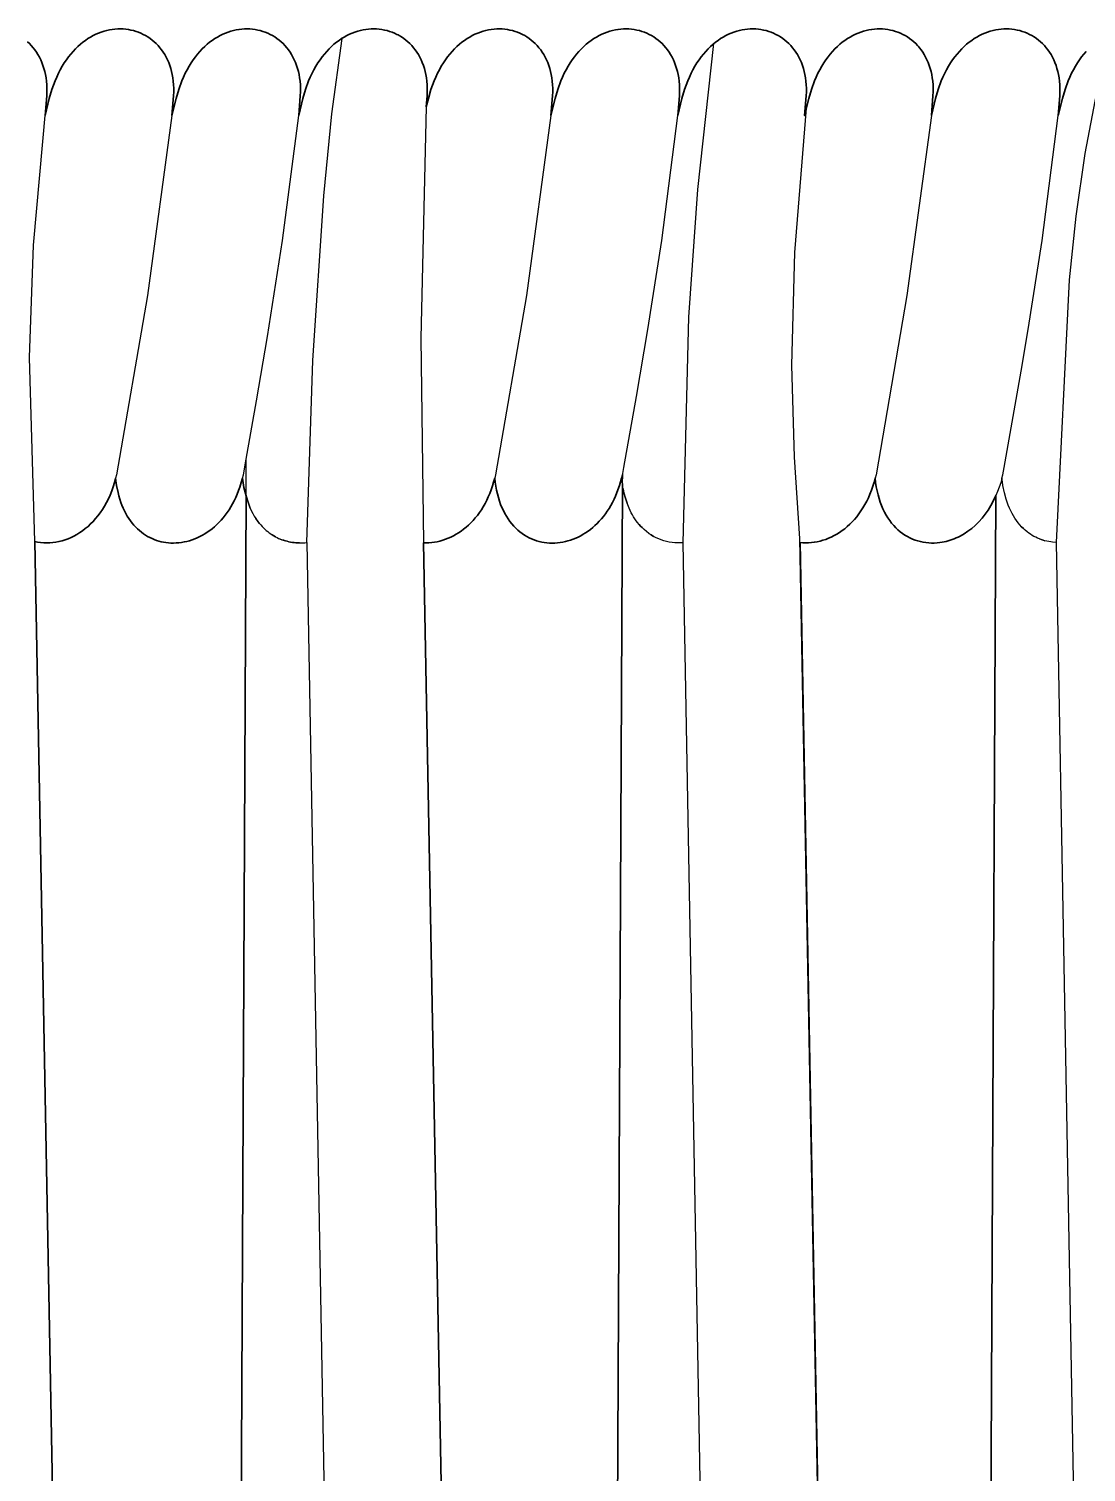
# Model space of a CAD drawing. Header units: millimetres. Extents: x 0 to 1881, y -1115 to 723.
# Drawn here: x 506.8 to 558.8, y 622.6 to 693.5 of the extents above; entities that cross this region are included whole.
import ezdxf

# ---------------------------------------------------------------- set-up
doc = ezdxf.new("R2010")
doc.units = ezdxf.units.MM
doc.layers.add('Blocks', color=7, linetype='Continuous')
doc.layers.add('Blocks$Inner', color=7, linetype='Continuous', lineweight=25, true_color=0x007f00)
doc.layers.add('Blocks$Outline', color=7, linetype='Continuous', lineweight=35, true_color=0xff3f3f)

# ---------------------------------------------------------------- blocks, each defined once
blk = doc.blocks.new('PK4 Lounge Chair Front')
at = {"layer": 'Blocks$Inner'}
blk.add_line((517.513, 670.583), (516.083, 378.005), dxfattribs=at)
for points in [[(513.865, 689.268), (513.944, 690.244), (513.952, 690.43), (513.952, 690.611), (513.946, 690.787), (513.931, 690.958), (513.91, 691.124), (513.882, 691.285), (513.848, 691.441), (513.807, 691.592), (513.76, 691.738), (513.707, 691.879), (513.648, 692.014), (513.584, 692.144), (513.514, 692.268), (513.44, 692.387), (513.361, 692.5), (513.276, 692.608), (513.188, 692.71), (513.095, 692.807), (512.998, 692.898), (512.897, 692.982), (512.793, 693.061), (512.685, 693.135), (512.574, 693.202), (512.46, 693.263), (512.343, 693.318), (512.223, 693.367), (512.102, 693.41), (511.977, 693.446), (511.852, 693.476), (511.724, 693.5), (511.595, 693.517), (511.464, 693.528), (511.332, 693.532), (511.2, 693.53), (511.066, 693.521), (510.933, 693.506), (510.799, 693.483), (510.664, 693.454), (510.531, 693.418), (510.397, 693.375), (510.264, 693.325), (510.132, 693.268), (510, 693.203), (509.87, 693.132), (509.741, 693.053), (509.614, 692.968), (509.489, 692.875), (509.365, 692.774), (509.244, 692.666), (509.126, 692.551), (509.01, 692.427), (508.897, 692.297), (508.787, 692.158), (508.68, 692.012), (508.577, 691.859), (508.477, 691.697), (508.382, 691.527), (508.29, 691.35), (508.203, 691.164), (508.12, 690.971), (507.969, 690.56), (507.839, 690.115), (507.633, 689.268), (507.712, 690.244), (507.72, 690.43), (507.72, 690.611), (507.713, 690.787), (507.699, 690.958), (507.678, 691.124), (507.65, 691.285), (507.616, 691.441), (507.575, 691.592), (507.528, 691.738), (507.475, 691.879), (507.416, 692.014), (507.352, 692.144), (507.283, 692.268), (507.208, 692.387), (507.128, 692.5), (507.044, 692.608), (506.956, 692.71), (506.863, 692.807), (506.766, 692.898)], [(526.366, 689.707), (526.408, 690.244), (526.416, 690.43), (526.416, 690.611), (526.409, 690.787), (526.395, 690.958), (526.374, 691.124), (526.346, 691.285), (526.312, 691.441), (526.271, 691.592), (526.224, 691.738), (526.171, 691.879), (526.112, 692.014), (526.048, 692.144), (525.978, 692.268), (525.904, 692.387), (525.825, 692.5), (525.74, 692.608), (525.652, 692.71), (525.559, 692.807), (525.462, 692.898), (525.361, 692.982), (525.256, 693.061), (525.149, 693.135), (525.037, 693.202), (524.981, 693.233), (524.923, 693.263), (524.807, 693.318), (524.687, 693.367), (524.565, 693.41), (524.441, 693.446), (524.315, 693.476), (524.188, 693.5), (524.059, 693.517), (523.928, 693.528), (523.796, 693.532), (523.664, 693.53), (523.53, 693.521), (523.397, 693.506), (523.263, 693.483), (523.129, 693.454), (522.995, 693.418), (522.861, 693.375), (522.728, 693.325), (522.596, 693.268), (522.464, 693.203), (522.334, 693.132), (522.205, 693.053), (522.078, 692.968), (521.953, 692.875), (521.83, 692.774), (521.708, 692.666), (521.59, 692.551), (521.474, 692.427), (521.361, 692.297), (521.251, 692.158), (521.144, 692.012), (521.041, 691.859), (520.941, 691.697), (520.846, 691.527), (520.754, 691.35), (520.667, 691.164), (520.584, 690.971), (520.433, 690.56), (520.303, 690.115), (520.097, 689.268)], [(520.313, 668.273), (520.402, 668.28), (520.491, 668.289), (520.797, 677.234), (521.324, 685.319), (521.724, 689.363), (522.23, 693.063)], [(551.189, 689.269), (551.269, 690.244), (551.276, 690.43), (551.277, 690.611), (551.27, 690.787), (551.256, 690.958), (551.235, 691.124), (551.207, 691.285), (551.172, 691.441), (551.131, 691.592), (551.084, 691.738), (551.031, 691.879), (550.973, 692.014), (550.909, 692.144), (550.839, 692.268), (550.764, 692.387), (550.685, 692.5), (550.601, 692.608), (550.557, 692.66), (550.512, 692.71), (550.419, 692.807), (550.322, 692.898), (550.222, 692.982), (550.117, 693.061), (550.009, 693.135), (549.898, 693.202), (549.784, 693.263), (549.667, 693.318), (549.548, 693.367), (549.426, 693.41), (549.302, 693.446), (549.176, 693.476), (549.048, 693.5), (548.919, 693.517), (548.789, 693.528), (548.657, 693.532), (548.524, 693.53), (548.391, 693.521), (548.257, 693.506), (548.123, 693.483), (547.989, 693.454), (547.855, 693.418), (547.721, 693.375), (547.588, 693.325), (547.456, 693.268), (547.325, 693.203), (547.195, 693.132), (547.066, 693.053), (546.939, 692.968), (546.813, 692.875), (546.69, 692.774), (546.569, 692.666), (546.45, 692.551), (546.334, 692.427), (546.221, 692.297), (546.111, 692.158), (546.005, 692.012), (545.901, 691.859), (545.802, 691.697), (545.706, 691.527), (545.615, 691.35), (545.527, 691.164), (545.445, 690.971), (545.294, 690.56), (545.164, 690.115), (544.957, 689.269), (545.037, 690.244), (545.045, 690.43), (545.045, 690.611), (545.038, 690.787), (545.024, 690.958), (545.003, 691.124), (544.975, 691.285), (544.94, 691.441), (544.899, 691.592), (544.852, 691.738), (544.799, 691.879), (544.741, 692.014), (544.677, 692.144), (544.607, 692.268), (544.533, 692.387), (544.453, 692.5), (544.369, 692.608), (544.28, 692.71), (544.187, 692.807), (544.091, 692.898), (543.99, 692.982), (543.885, 693.061), (543.777, 693.135), (543.666, 693.202), (543.552, 693.263), (543.435, 693.318), (543.316, 693.367), (543.194, 693.41), (543.07, 693.446), (542.944, 693.476), (542.816, 693.5), (542.687, 693.517), (542.557, 693.528), (542.425, 693.532), (542.292, 693.53), (542.159, 693.521), (542.025, 693.506), (541.891, 693.483), (541.757, 693.454), (541.623, 693.418), (541.489, 693.375), (541.356, 693.325), (541.224, 693.268), (541.093, 693.203), (540.963, 693.132), (540.834, 693.053), (540.707, 692.968), (540.581, 692.875), (540.458, 692.774), (540.337, 692.666), (540.218, 692.551), (540.102, 692.427), (539.989, 692.297), (539.879, 692.158), (539.773, 692.012), (539.669, 691.859), (539.57, 691.697), (539.474, 691.527), (539.383, 691.35), (539.295, 691.164), (539.213, 690.971), (539.062, 690.56), (538.932, 690.115), (538.725, 689.269), (538.805, 690.244), (538.813, 690.43), (538.813, 690.611), (538.806, 690.787), (538.792, 690.958), (538.771, 691.124), (538.743, 691.285), (538.709, 691.441), (538.668, 691.592), (538.621, 691.738), (538.568, 691.879), (538.509, 692.014), (538.445, 692.144), (538.375, 692.268), (538.301, 692.387), (538.221, 692.5), (538.137, 692.608), (538.048, 692.71), (537.955, 692.807), (537.859, 692.898), (537.758, 692.982), (537.653, 693.061), (537.545, 693.135), (537.434, 693.202), (537.32, 693.263), (537.203, 693.318), (537.084, 693.367), (536.962, 693.41), (536.838, 693.446), (536.712, 693.476), (536.584, 693.5), (536.455, 693.517), (536.325, 693.528), (536.193, 693.532), (536.06, 693.53), (535.927, 693.521), (535.793, 693.506), (535.659, 693.483), (535.525, 693.454), (535.391, 693.418), (535.258, 693.375), (535.124, 693.325), (534.992, 693.268), (534.861, 693.203), (534.731, 693.132), (534.602, 693.053), (534.475, 692.968), (534.349, 692.875), (534.226, 692.774), (534.105, 692.666), (533.987, 692.551), (533.87, 692.427), (533.757, 692.297), (533.647, 692.158), (533.541, 692.012), (533.437, 691.859), (533.338, 691.697), (533.242, 691.527), (533.151, 691.35), (533.063, 691.164), (532.981, 690.971), (532.83, 690.56), (532.7, 690.115), (532.494, 689.269), (532.573, 690.244), (532.581, 690.43), (532.581, 690.611), (532.574, 690.787), (532.56, 690.958), (532.539, 691.124), (532.511, 691.285), (532.477, 691.441), (532.436, 691.592), (532.389, 691.738), (532.336, 691.878), (532.277, 692.014), (532.213, 692.144), (532.143, 692.268), (532.069, 692.387), (531.989, 692.5), (531.905, 692.608), (531.816, 692.71), (531.723, 692.807), (531.627, 692.898), (531.526, 692.983), (531.421, 693.062), (531.314, 693.135), (531.202, 693.202), (531.088, 693.263), (530.971, 693.318), (530.852, 693.367), (530.73, 693.41), (530.606, 693.446), (530.48, 693.476), (530.353, 693.5), (530.223, 693.517), (530.093, 693.528), (529.961, 693.532), (529.828, 693.53), (529.695, 693.521), (529.561, 693.505), (529.427, 693.483), (529.293, 693.454), (529.159, 693.418), (529.025, 693.375), (528.893, 693.325), (528.76, 693.267), (528.629, 693.203), (528.499, 693.132), (528.37, 693.053), (528.243, 692.968), (528.118, 692.875), (527.994, 692.774), (527.873, 692.666), (527.755, 692.551), (527.638, 692.427), (527.526, 692.297), (527.415, 692.159), (527.309, 692.012), (527.206, 691.859), (527.106, 691.697), (527.01, 691.527), (526.919, 691.35), (526.832, 691.165), (526.749, 690.971), (526.598, 690.56), (526.468, 690.115), (526.366, 689.707), (526.105, 678.334), (526.229, 668.27), (531.689, 377.834)], [(554.657, 671.458), (554.702, 671.61), (554.769, 671.971), (555.604, 676.711), (555.946, 678.763), (556.632, 683.133), (557.421, 689.269), (557.501, 690.244), (557.509, 690.43), (557.509, 690.611), (557.502, 690.787), (557.488, 690.958), (557.467, 691.124), (557.439, 691.285), (557.404, 691.441), (557.363, 691.592), (557.316, 691.738), (557.263, 691.879), (557.205, 692.014), (557.141, 692.144), (557.071, 692.268), (556.996, 692.387), (556.917, 692.5), (556.833, 692.608), (556.789, 692.66), (556.744, 692.71), (556.651, 692.807), (556.554, 692.898), (556.454, 692.982), (556.349, 693.061), (556.241, 693.135), (556.13, 693.202), (556.016, 693.263), (555.899, 693.318), (555.78, 693.367), (555.658, 693.41), (555.534, 693.446), (555.408, 693.476), (555.28, 693.5), (555.151, 693.517), (555.02, 693.528), (554.889, 693.532), (554.756, 693.53), (554.623, 693.521), (554.489, 693.506), (554.355, 693.483), (554.221, 693.454), (554.087, 693.418), (553.953, 693.375), (553.82, 693.325), (553.688, 693.268), (553.557, 693.203), (553.426, 693.132), (553.298, 693.053), (553.17, 692.968), (553.045, 692.875), (552.922, 692.774), (552.801, 692.666), (552.682, 692.551), (552.566, 692.427), (552.453, 692.297), (552.343, 692.158), (552.236, 692.012), (552.133, 691.859), (552.034, 691.697), (551.938, 691.527), (551.847, 691.35), (551.759, 691.164), (551.677, 690.971), (551.526, 690.56), (551.396, 690.115), (551.189, 689.269), (549.984, 680.434), (548.471, 671.61), (548.426, 671.458), (548.372, 671.251), (548.311, 671.051), (548.244, 670.858), (548.172, 670.671), (548.094, 670.491), (548.01, 670.319), (547.922, 670.153), (547.828, 669.993), (547.73, 669.841), (547.627, 669.696), (547.52, 669.557), (547.409, 669.426), (547.294, 669.301), (547.176, 669.184), (547.055, 669.073), (546.93, 668.969), (546.803, 668.873), (546.674, 668.784), (546.542, 668.701), (546.408, 668.626), (546.272, 668.558), (546.135, 668.497), (545.997, 668.444), (545.857, 668.397), (545.717, 668.358), (545.576, 668.326), (545.434, 668.302), (545.293, 668.284), (545.152, 668.274), (545.011, 668.272), (544.871, 668.276), (544.732, 668.288)], [(562.762, 377.848), (559.518, 548.194), (557.341, 668.284), (557.983, 681.192), (558.311, 684.328), (558.751, 687.401), (559.325, 690.401), (560.055, 693.315)], [(557.421, 689.269), (557.628, 690.115), (557.758, 690.56), (557.909, 690.971), (557.991, 691.164), (558.078, 691.35), (558.17, 691.527), (558.266, 691.697), (558.365, 691.859), (558.468, 692.012), (558.575, 692.158), (558.685, 692.297), (558.798, 692.427)], [(544.421, 377.495), (541.17, 548.194), (538.994, 668.277), (539.273, 679.367), (539.709, 685.646), (540.502, 692.807)], [(512.534, 378.108), (507.122, 668.338), (506.864, 677.377), (507.066, 682.903), (507.665, 689.637)], [(550.147, 377.949), (544.733, 668.489), (544.458, 672.486), (544.325, 676.999), (544.474, 682.544), (545.046, 689.637)], [(532.494, 689.269), (531.288, 680.434), (529.775, 671.61), (529.73, 671.458), (529.678, 671.26), (529.621, 671.068), (529.558, 670.883), (529.489, 670.704), (529.416, 670.531), (529.337, 670.364), (529.253, 670.204), (529.165, 670.049), (529.073, 669.901), (528.977, 669.759), (528.876, 669.624), (528.772, 669.495), (528.664, 669.372), (528.553, 669.256), (528.439, 669.146), (528.322, 669.042), (528.202, 668.945), (528.08, 668.854), (527.956, 668.77), (527.829, 668.692), (527.701, 668.621), (527.571, 668.556), (527.44, 668.498), (527.307, 668.446), (527.174, 668.401), (527.039, 668.362), (526.904, 668.33), (526.769, 668.305), (526.634, 668.286), (526.499, 668.274), (526.364, 668.269), (526.229, 668.27)], [(529.73, 671.458), (529.753, 671.252), (529.784, 671.053), (529.82, 670.861), (529.862, 670.676), (529.91, 670.498), (529.963, 670.327), (530.022, 670.163), (530.086, 670.006), (530.155, 669.856), (530.229, 669.712), (530.308, 669.576), (530.391, 669.446), (530.478, 669.323), (530.57, 669.207), (530.665, 669.098), (530.764, 668.996), (530.866, 668.9), (530.972, 668.811), (531.081, 668.728), (531.193, 668.653), (531.307, 668.584), (531.424, 668.521), (531.543, 668.466), (531.665, 668.417), (531.788, 668.374), (531.913, 668.338), (532.04, 668.309), (532.168, 668.286), (532.297, 668.27), (532.427, 668.26), (532.559, 668.257), (532.69, 668.26), (532.818, 668.269), (532.947, 668.285), (533.075, 668.306), (533.203, 668.334), (533.331, 668.367), (533.458, 668.406), (533.584, 668.451), (533.709, 668.503), (533.833, 668.56), (533.956, 668.623), (534.077, 668.692), (534.197, 668.766), (534.315, 668.847), (534.43, 668.933), (534.544, 669.025), (534.655, 669.123), (534.763, 669.227), (534.869, 669.336), (534.972, 669.451), (535.072, 669.572), (535.168, 669.698), (535.261, 669.831), (535.35, 669.968), (535.436, 670.112), (535.518, 670.261), (535.595, 670.415), (535.668, 670.575), (535.736, 670.741), (535.859, 671.088), (535.962, 671.458), (536.007, 671.61), (536.02, 671.682), (536.073, 671.971), (536.696, 675.471), (537.25, 678.763), (537.936, 683.134), (538.725, 689.269)], [(517.333, 671.458), (517.364, 671.223), (517.406, 671.001), (517.513, 670.583), (517.521, 672.388)], [(507.122, 668.338), (507.268, 668.308), (507.415, 668.287), (507.563, 668.275), (507.713, 668.271), (507.863, 668.276), (508.013, 668.288), (508.164, 668.31), (508.314, 668.339), (508.464, 668.376), (508.613, 668.422), (508.761, 668.476), (508.907, 668.539), (509.052, 668.609), (509.195, 668.688), (509.336, 668.774), (509.474, 668.869), (509.609, 668.971), (509.742, 669.082), (509.871, 669.201), (509.995, 669.327), (510.117, 669.462), (510.233, 669.604), (510.346, 669.755), (510.453, 669.913), (510.555, 670.079), (510.652, 670.253), (510.743, 670.434), (510.828, 670.624), (510.906, 670.821), (510.978, 671.026), (511.043, 671.238), (511.101, 671.458)], [(536.047, 670.928), (536.063, 670.831), (536.082, 670.738), (536.154, 670.469), (536.238, 670.215), (536.154, 670.469), (536.082, 670.738), (536.063, 670.831), (536.047, 670.928), (536.017, 671.124), (534.584, 377.867)], [(535.962, 671.458), (535.973, 671.371), (535.987, 671.288), (536.017, 671.124), (536.02, 671.682)], [(548.426, 671.458), (548.451, 671.241), (548.483, 671.032), (548.522, 670.831), (548.567, 670.638), (548.619, 670.452), (548.677, 670.274), (548.741, 670.104), (548.811, 669.942), (548.886, 669.787), (548.967, 669.64), (549.052, 669.5), (549.143, 669.368), (549.237, 669.244), (549.337, 669.127), (549.44, 669.018), (549.547, 668.916), (549.658, 668.822), (549.773, 668.735), (549.89, 668.655), (550.011, 668.583), (550.135, 668.518), (550.261, 668.461), (550.389, 668.411), (550.519, 668.368), (550.652, 668.333), (550.786, 668.305), (550.921, 668.284), (551.058, 668.27), (551.195, 668.263), (551.334, 668.264), (551.473, 668.271), (551.612, 668.286), (551.713, 668.301), (551.815, 668.32), (551.916, 668.343), (552.017, 668.37), (552.117, 668.4), (552.217, 668.434), (552.317, 668.472), (552.415, 668.514), (552.513, 668.559), (552.61, 668.608), (552.802, 668.717), (552.989, 668.841), (553.171, 668.979), (553.347, 669.132), (553.517, 669.299), (553.68, 669.48), (553.835, 669.675), (553.981, 669.885), (554.118, 670.108), (554.246, 670.346), (554.363, 670.597)], [(555.623, 669.067), (555.537, 669.163), (555.454, 669.264), (555.373, 669.37), (555.297, 669.482), (555.224, 669.6), (555.154, 669.723), (555.088, 669.851), (555.026, 669.985), (554.968, 670.125), (554.914, 670.27), (554.864, 670.42), (554.778, 670.738), (554.707, 671.086), (554.679, 671.268), (554.657, 671.458), (554.596, 671.229), (554.525, 671.011), (554.447, 670.8), (554.363, 670.597), (552.932, 377.535)], [(517.839, 669.712), (517.775, 669.844), (517.715, 669.981), (517.607, 670.273), (517.513, 670.583), (517.607, 670.273), (517.659, 670.125), (517.715, 669.981), (517.775, 669.844), (517.84, 669.712), (517.909, 669.587), (517.983, 669.469)], [(538.994, 668.277), (538.856, 668.27), (538.719, 668.27), (538.582, 668.278), (538.446, 668.292), (538.311, 668.313), (538.178, 668.341), (538.046, 668.376), (537.917, 668.419), (537.789, 668.469), (537.663, 668.525), (537.54, 668.59), (537.42, 668.661), (537.303, 668.74), (537.189, 668.827), (537.078, 668.921), (536.971, 669.022), (536.896, 669.1), (536.824, 669.182), (536.753, 669.268), (536.686, 669.357), (536.621, 669.451), (536.558, 669.548), (536.498, 669.65), (536.44, 669.755), (536.333, 669.977), (536.237, 670.215)], [(518.228, 669.151), (518.164, 669.226), (518.102, 669.304), (517.983, 669.469), (518.041, 669.385), (518.102, 669.304), (518.228, 669.151), (518.294, 669.079), (518.361, 669.011), (518.43, 668.945), (518.5, 668.883), (518.572, 668.823), (518.645, 668.767), (518.72, 668.714), (518.796, 668.663)], [(536.824, 669.182), (536.896, 669.1), (536.971, 669.022)], [(556.497, 668.467), (556.408, 668.505), (556.319, 668.547), (556.233, 668.593), (556.147, 668.642), (556.063, 668.695), (555.981, 668.752), (555.9, 668.813), (555.805, 668.893), (555.713, 668.977), (555.623, 669.067), (555.713, 668.977), (555.805, 668.893)], [(518.952, 668.572), (518.873, 668.616), (518.796, 668.663), (518.873, 668.616), (518.952, 668.572), (519.031, 668.531), (519.111, 668.493)], [(520.136, 668.269), (520.048, 668.272), (519.96, 668.277), (519.872, 668.286), (519.785, 668.297), (519.699, 668.311), (519.613, 668.328), (519.527, 668.348), (519.442, 668.371), (519.358, 668.397), (519.275, 668.426), (519.193, 668.458), (519.111, 668.493), (519.193, 668.458), (519.275, 668.426), (519.442, 668.371), (519.527, 668.348), (519.612, 668.328), (519.699, 668.311), (519.785, 668.297), (519.873, 668.285), (519.96, 668.277), (520.136, 668.269), (520.313, 668.273), (520.491, 668.289), (522.668, 548.194)], [(537.303, 668.74), (537.42, 668.661), (537.54, 668.59)], [(557.341, 668.284), (557.149, 668.301), (557.054, 668.315), (556.959, 668.332), (556.865, 668.352), (556.771, 668.375), (556.679, 668.402), (556.587, 668.433), (556.497, 668.467), (556.587, 668.433), (556.679, 668.403), (556.771, 668.375)]]:
    blk.add_lwpolyline(points, dxfattribs=at)
blk.add_lwpolyline([(512.659, 680.433), (511.146, 671.61), (511.101, 671.458), (511.149, 671.088), (511.217, 670.741), (511.259, 670.576), (511.305, 670.417), (511.356, 670.264), (511.412, 670.117), (511.471, 669.975), (511.535, 669.84), (511.603, 669.71), (511.674, 669.585), (511.749, 669.467), (511.828, 669.354), (511.91, 669.246), (511.996, 669.145), (512.085, 669.048), (512.176, 668.958), (512.271, 668.873), (512.368, 668.794), (512.468, 668.72), (512.57, 668.652), (512.674, 668.589), (512.781, 668.532), (512.889, 668.481), (512.999, 668.435), (513.112, 668.394), (513.225, 668.359), (513.34, 668.329), (513.456, 668.305), (513.573, 668.286), (513.692, 668.273), (513.82, 668.264), (513.95, 668.262), (514.08, 668.266), (514.21, 668.277), (514.34, 668.293), (514.47, 668.316), (514.6, 668.345), (514.729, 668.38), (514.857, 668.421), (514.985, 668.468), (515.112, 668.522), (515.237, 668.581), (515.361, 668.647), (515.484, 668.719), (515.604, 668.796), (515.723, 668.88), (515.84, 668.969), (515.954, 669.065), (516.065, 669.166), (516.174, 669.274), (516.28, 669.387), (516.383, 669.507), (516.483, 669.631), (516.579, 669.762), (516.672, 669.899), (516.761, 670.042), (516.845, 670.19), (516.926, 670.344), (517.003, 670.504), (517.074, 670.669), (517.141, 670.84), (517.203, 671.017), (517.272, 671.234), (517.333, 671.458), (517.378, 671.61), (517.521, 672.388), (518.03, 675.257), (518.565, 678.418), (519.307, 683.135), (520.097, 689.268), (520.176, 690.244), (520.184, 690.43), (520.184, 690.611), (520.177, 690.787), (520.163, 690.958), (520.142, 691.124), (520.114, 691.285), (520.08, 691.441), (520.039, 691.592), (519.992, 691.738), (519.939, 691.879), (519.88, 692.014), (519.816, 692.144), (519.747, 692.268), (519.672, 692.387), (519.592, 692.5), (519.508, 692.608), (519.42, 692.71), (519.327, 692.807), (519.23, 692.898), (519.129, 692.982), (519.024, 693.061), (518.917, 693.135), (518.806, 693.202), (518.691, 693.263), (518.575, 693.318), (518.455, 693.367), (518.333, 693.41), (518.209, 693.446), (518.083, 693.476), (517.956, 693.5), (517.826, 693.517), (517.696, 693.528), (517.564, 693.532), (517.432, 693.53), (517.298, 693.521), (517.164, 693.506), (517.03, 693.483), (516.896, 693.454), (516.762, 693.418), (516.629, 693.375), (516.496, 693.325), (516.363, 693.268), (516.232, 693.203), (516.102, 693.132), (515.973, 693.053), (515.846, 692.968), (515.721, 692.875), (515.597, 692.774), (515.476, 692.666), (515.358, 692.551), (515.242, 692.427), (515.129, 692.297), (515.019, 692.158), (514.912, 692.012), (514.809, 691.859), (514.709, 691.697), (514.613, 691.527), (514.522, 691.35), (514.435, 691.164), (514.352, 690.971), (514.201, 690.56), (514.071, 690.115), (513.865, 689.268)], close=True, dxfattribs=at)
at = {"layer": 'Blocks$Outline'}
for points in [[(513.865, 689.268), (513.944, 690.244), (513.952, 690.43), (513.952, 690.611), (513.946, 690.787), (513.931, 690.958), (513.91, 691.124), (513.882, 691.285), (513.848, 691.441), (513.807, 691.592), (513.76, 691.738), (513.707, 691.879), (513.648, 692.014), (513.584, 692.144), (513.514, 692.268), (513.44, 692.387), (513.361, 692.5), (513.276, 692.608), (513.188, 692.71), (513.095, 692.807), (512.998, 692.898), (512.897, 692.982), (512.793, 693.061), (512.685, 693.135), (512.574, 693.202), (512.46, 693.263), (512.343, 693.318), (512.223, 693.367), (512.102, 693.41), (511.977, 693.446), (511.852, 693.476), (511.724, 693.5), (511.595, 693.517), (511.464, 693.528), (511.332, 693.532), (511.2, 693.53), (511.066, 693.521), (510.933, 693.506), (510.799, 693.483), (510.664, 693.454), (510.531, 693.418), (510.397, 693.375), (510.264, 693.325), (510.132, 693.268), (510, 693.203), (509.87, 693.132), (509.741, 693.053), (509.614, 692.968), (509.489, 692.875), (509.365, 692.774), (509.244, 692.666), (509.126, 692.551), (509.01, 692.427), (508.897, 692.297), (508.787, 692.158), (508.68, 692.012), (508.577, 691.859), (508.477, 691.697), (508.382, 691.527), (508.29, 691.35), (508.203, 691.164), (508.12, 690.971), (507.969, 690.56), (507.839, 690.115), (507.633, 689.268), (507.712, 690.244), (507.72, 690.43), (507.72, 690.611), (507.713, 690.787), (507.699, 690.958), (507.678, 691.124), (507.65, 691.285), (507.616, 691.441), (507.575, 691.592), (507.528, 691.738), (507.475, 691.879), (507.416, 692.014), (507.352, 692.144), (507.283, 692.268), (507.208, 692.387), (507.128, 692.5), (507.044, 692.608), (506.956, 692.71), (506.863, 692.807), (506.766, 692.898)], [(520.097, 689.268), (520.176, 690.244), (520.184, 690.43), (520.184, 690.611), (520.177, 690.787), (520.163, 690.958), (520.142, 691.124), (520.114, 691.285), (520.08, 691.441), (520.039, 691.592), (519.992, 691.738), (519.939, 691.879), (519.88, 692.014), (519.816, 692.144), (519.747, 692.268), (519.672, 692.387), (519.592, 692.5), (519.508, 692.608), (519.42, 692.71), (519.327, 692.807), (519.23, 692.898), (519.129, 692.982), (519.024, 693.061), (518.917, 693.135), (518.806, 693.202), (518.691, 693.263), (518.575, 693.318), (518.455, 693.367), (518.333, 693.41), (518.209, 693.446), (518.083, 693.476), (517.956, 693.5), (517.826, 693.517), (517.696, 693.528), (517.564, 693.532), (517.432, 693.53), (517.298, 693.521), (517.164, 693.506), (517.03, 693.483), (516.896, 693.454), (516.762, 693.418), (516.629, 693.375), (516.496, 693.325), (516.363, 693.268), (516.232, 693.203), (516.102, 693.132), (515.973, 693.053), (515.846, 692.968), (515.721, 692.875), (515.597, 692.774), (515.476, 692.666), (515.358, 692.551), (515.242, 692.427), (515.129, 692.297), (515.019, 692.158), (514.912, 692.012), (514.809, 691.859), (514.709, 691.697), (514.613, 691.527), (514.522, 691.35), (514.435, 691.164), (514.352, 690.971), (514.201, 690.56), (514.071, 690.115), (513.865, 689.268)], [(526.366, 689.707), (526.408, 690.244), (526.416, 690.43), (526.416, 690.611), (526.409, 690.787), (526.395, 690.958), (526.374, 691.124), (526.346, 691.285), (526.312, 691.441), (526.271, 691.592), (526.224, 691.738), (526.171, 691.879), (526.112, 692.014), (526.048, 692.144), (525.978, 692.268), (525.904, 692.387), (525.825, 692.5), (525.74, 692.608), (525.652, 692.71), (525.559, 692.807), (525.462, 692.898), (525.361, 692.982), (525.256, 693.061), (525.149, 693.135), (525.037, 693.202), (524.981, 693.233), (524.923, 693.263), (524.807, 693.318), (524.687, 693.367), (524.565, 693.41), (524.441, 693.446), (524.315, 693.476), (524.188, 693.5), (524.059, 693.517), (523.928, 693.528), (523.796, 693.532), (523.664, 693.53), (523.53, 693.521), (523.397, 693.506), (523.263, 693.483), (523.129, 693.454), (522.995, 693.418), (522.861, 693.375), (522.728, 693.325), (522.596, 693.268), (522.464, 693.203), (522.334, 693.132), (522.205, 693.053), (522.078, 692.968), (521.953, 692.875), (521.83, 692.774), (521.708, 692.666), (521.59, 692.551), (521.474, 692.427), (521.361, 692.297), (521.251, 692.158), (521.144, 692.012), (521.041, 691.859), (520.941, 691.697), (520.846, 691.527), (520.754, 691.35), (520.667, 691.164), (520.584, 690.971), (520.433, 690.56), (520.303, 690.115), (520.097, 689.268)], [(551.189, 689.269), (551.269, 690.244), (551.276, 690.43), (551.277, 690.611), (551.27, 690.787), (551.256, 690.958), (551.235, 691.124), (551.207, 691.285), (551.172, 691.441), (551.131, 691.592), (551.084, 691.738), (551.031, 691.879), (550.973, 692.014), (550.909, 692.144), (550.839, 692.268), (550.764, 692.387), (550.685, 692.5), (550.601, 692.608), (550.557, 692.66), (550.512, 692.71), (550.419, 692.807), (550.322, 692.898), (550.222, 692.982), (550.117, 693.061), (550.009, 693.135), (549.898, 693.202), (549.784, 693.263), (549.667, 693.318), (549.548, 693.367), (549.426, 693.41), (549.302, 693.446), (549.176, 693.476), (549.048, 693.5), (548.919, 693.517), (548.789, 693.528), (548.657, 693.532), (548.524, 693.53), (548.391, 693.521), (548.257, 693.506), (548.123, 693.483), (547.989, 693.454), (547.855, 693.418), (547.721, 693.375), (547.588, 693.325), (547.456, 693.268), (547.325, 693.203), (547.195, 693.132), (547.066, 693.053), (546.939, 692.968), (546.813, 692.875), (546.69, 692.774), (546.569, 692.666), (546.45, 692.551), (546.334, 692.427), (546.221, 692.297), (546.111, 692.158), (546.005, 692.012), (545.901, 691.859), (545.802, 691.697), (545.706, 691.527), (545.615, 691.35), (545.527, 691.164), (545.445, 690.971), (545.294, 690.56), (545.164, 690.115), (544.957, 689.269), (545.037, 690.244), (545.045, 690.43), (545.045, 690.611), (545.038, 690.787), (545.024, 690.958), (545.003, 691.124), (544.975, 691.285), (544.94, 691.441), (544.899, 691.592), (544.852, 691.738), (544.799, 691.879), (544.741, 692.014), (544.677, 692.144), (544.607, 692.268), (544.533, 692.387), (544.453, 692.5), (544.369, 692.608), (544.28, 692.71), (544.187, 692.807), (544.091, 692.898), (543.99, 692.982), (543.885, 693.061), (543.777, 693.135), (543.666, 693.202), (543.552, 693.263), (543.435, 693.318), (543.316, 693.367), (543.194, 693.41), (543.07, 693.446), (542.944, 693.476), (542.816, 693.5), (542.687, 693.517), (542.557, 693.528), (542.425, 693.532), (542.292, 693.53), (542.159, 693.521), (542.025, 693.506), (541.891, 693.483), (541.757, 693.454), (541.623, 693.418), (541.489, 693.375), (541.356, 693.325), (541.224, 693.268), (541.093, 693.203), (540.963, 693.132), (540.834, 693.053), (540.707, 692.968), (540.581, 692.875), (540.458, 692.774), (540.337, 692.666), (540.218, 692.551), (540.102, 692.427), (539.989, 692.297), (539.879, 692.158), (539.773, 692.012), (539.669, 691.859), (539.57, 691.697), (539.474, 691.527), (539.383, 691.35), (539.295, 691.164), (539.213, 690.971), (539.062, 690.56), (538.932, 690.115), (538.725, 689.269), (538.805, 690.244), (538.813, 690.43), (538.813, 690.611), (538.806, 690.787), (538.792, 690.958), (538.771, 691.124), (538.743, 691.285), (538.709, 691.441), (538.668, 691.592), (538.621, 691.738), (538.568, 691.879), (538.509, 692.014), (538.445, 692.144), (538.375, 692.268), (538.301, 692.387), (538.221, 692.5), (538.137, 692.608), (538.048, 692.71), (537.955, 692.807), (537.859, 692.898), (537.758, 692.982), (537.653, 693.061), (537.545, 693.135), (537.434, 693.202), (537.32, 693.263), (537.203, 693.318), (537.084, 693.367), (536.962, 693.41), (536.838, 693.446), (536.712, 693.476), (536.584, 693.5), (536.455, 693.517), (536.325, 693.528), (536.193, 693.532), (536.06, 693.53), (535.927, 693.521), (535.793, 693.506), (535.659, 693.483), (535.525, 693.454), (535.391, 693.418), (535.258, 693.375), (535.124, 693.325), (534.992, 693.268), (534.861, 693.203), (534.731, 693.132), (534.602, 693.053), (534.475, 692.968), (534.349, 692.875), (534.226, 692.774), (534.105, 692.666), (533.987, 692.551), (533.87, 692.427), (533.757, 692.297), (533.647, 692.158), (533.541, 692.012), (533.437, 691.859), (533.338, 691.697), (533.242, 691.527), (533.151, 691.35), (533.063, 691.164), (532.981, 690.971), (532.83, 690.56), (532.7, 690.115), (532.494, 689.269), (532.573, 690.244), (532.581, 690.43), (532.581, 690.611), (532.574, 690.787), (532.56, 690.958), (532.539, 691.124), (532.511, 691.285), (532.477, 691.441), (532.436, 691.592), (532.389, 691.738), (532.336, 691.878), (532.277, 692.014), (532.213, 692.144), (532.143, 692.268), (532.069, 692.387), (531.989, 692.5), (531.905, 692.608), (531.816, 692.71), (531.723, 692.807), (531.627, 692.898), (531.526, 692.983), (531.421, 693.062), (531.314, 693.135), (531.202, 693.202), (531.088, 693.263), (530.971, 693.318), (530.852, 693.367), (530.73, 693.41), (530.606, 693.446), (530.48, 693.476), (530.353, 693.5), (530.223, 693.517), (530.093, 693.528), (529.961, 693.532), (529.828, 693.53), (529.695, 693.521), (529.561, 693.505), (529.427, 693.483), (529.293, 693.454), (529.159, 693.418), (529.025, 693.375), (528.893, 693.325), (528.76, 693.267), (528.629, 693.203), (528.499, 693.132), (528.37, 693.053), (528.243, 692.968), (528.118, 692.875), (527.994, 692.774), (527.873, 692.666), (527.755, 692.551), (527.638, 692.427), (527.526, 692.297), (527.415, 692.159), (527.309, 692.012), (527.206, 691.859), (527.106, 691.697), (527.01, 691.527), (526.919, 691.35), (526.832, 691.165), (526.749, 690.971), (526.598, 690.56), (526.468, 690.115), (526.366, 689.707)], [(557.421, 689.269), (557.501, 690.244), (557.509, 690.43), (557.509, 690.611), (557.502, 690.787), (557.488, 690.958), (557.467, 691.124), (557.439, 691.285), (557.404, 691.441), (557.363, 691.592), (557.316, 691.738), (557.263, 691.879), (557.205, 692.014), (557.141, 692.144), (557.071, 692.268), (556.996, 692.387), (556.917, 692.5), (556.833, 692.608), (556.789, 692.66), (556.744, 692.71), (556.651, 692.807), (556.554, 692.898), (556.454, 692.982), (556.349, 693.061), (556.241, 693.135), (556.13, 693.202), (556.016, 693.263), (555.899, 693.318), (555.78, 693.367), (555.658, 693.41), (555.534, 693.446), (555.408, 693.476), (555.28, 693.5), (555.151, 693.517), (555.02, 693.528), (554.889, 693.532), (554.756, 693.53), (554.623, 693.521), (554.489, 693.506), (554.355, 693.483), (554.221, 693.454), (554.087, 693.418), (553.953, 693.375), (553.82, 693.325), (553.688, 693.268), (553.557, 693.203), (553.426, 693.132), (553.298, 693.053), (553.17, 692.968), (553.045, 692.875), (552.922, 692.774), (552.801, 692.666), (552.682, 692.551), (552.566, 692.427), (552.453, 692.297), (552.343, 692.158), (552.236, 692.012), (552.133, 691.859), (552.034, 691.697), (551.938, 691.527), (551.847, 691.35), (551.759, 691.164), (551.677, 690.971), (551.526, 690.56), (551.396, 690.115), (551.189, 689.269)], [(558.798, 692.427), (558.685, 692.297), (558.575, 692.158), (558.468, 692.012), (558.365, 691.859), (558.266, 691.697), (558.17, 691.527), (558.078, 691.35), (557.991, 691.164), (557.909, 690.971), (557.758, 690.56), (557.628, 690.115), (557.421, 689.269)], [(511.101, 671.458), (511.043, 671.238), (510.978, 671.026), (510.906, 670.821), (510.828, 670.624), (510.743, 670.434), (510.652, 670.253), (510.555, 670.079), (510.453, 669.913), (510.346, 669.755), (510.233, 669.604), (510.117, 669.462), (509.995, 669.327), (509.871, 669.201), (509.742, 669.082), (509.609, 668.971), (509.474, 668.869), (509.336, 668.774), (509.195, 668.688), (509.052, 668.609), (508.907, 668.539), (508.761, 668.476), (508.613, 668.422), (508.464, 668.376), (508.314, 668.339), (508.164, 668.31), (508.013, 668.288), (507.863, 668.276), (507.713, 668.271), (507.563, 668.275), (507.415, 668.287), (507.268, 668.308), (507.122, 668.338)], [(517.333, 671.458), (517.272, 671.234), (517.203, 671.017), (517.141, 670.84), (517.074, 670.669), (517.003, 670.504), (516.926, 670.344), (516.845, 670.19), (516.761, 670.042), (516.672, 669.899), (516.579, 669.762), (516.483, 669.631), (516.383, 669.507), (516.28, 669.387), (516.174, 669.274), (516.065, 669.166), (515.954, 669.065), (515.84, 668.969), (515.723, 668.88), (515.604, 668.796), (515.484, 668.719), (515.361, 668.647), (515.237, 668.581), (515.112, 668.522), (514.985, 668.468), (514.857, 668.421), (514.729, 668.38), (514.6, 668.345), (514.47, 668.316), (514.34, 668.293), (514.21, 668.277), (514.08, 668.266), (513.95, 668.262), (513.82, 668.264), (513.692, 668.273), (513.573, 668.286), (513.456, 668.305), (513.34, 668.329), (513.225, 668.359), (513.112, 668.394), (512.999, 668.435), (512.889, 668.481), (512.781, 668.532), (512.674, 668.589), (512.57, 668.652), (512.468, 668.72), (512.368, 668.794), (512.271, 668.873), (512.176, 668.958), (512.085, 669.048), (511.996, 669.145), (511.91, 669.246), (511.828, 669.354), (511.749, 669.467), (511.674, 669.585), (511.603, 669.71), (511.535, 669.84), (511.471, 669.975), (511.412, 670.117), (511.356, 670.264), (511.305, 670.417), (511.259, 670.576), (511.217, 670.741), (511.149, 671.088), (511.101, 671.458)], [(517.513, 670.583), (517.406, 671.001), (517.364, 671.223), (517.333, 671.458)], [(531.687, 377.934), (526.229, 668.27), (526.364, 668.269), (526.499, 668.274), (526.634, 668.286), (526.769, 668.305), (526.904, 668.33), (527.039, 668.362), (527.174, 668.401), (527.307, 668.446), (527.44, 668.498), (527.571, 668.556), (527.701, 668.621), (527.829, 668.692), (527.956, 668.77), (528.08, 668.854), (528.202, 668.945), (528.322, 669.042), (528.439, 669.146), (528.553, 669.256), (528.664, 669.372), (528.772, 669.495), (528.876, 669.624), (528.977, 669.759), (529.073, 669.901), (529.165, 670.049), (529.253, 670.204), (529.337, 670.364), (529.416, 670.531), (529.489, 670.704), (529.558, 670.883), (529.621, 671.068), (529.678, 671.26), (529.73, 671.458), (529.753, 671.252), (529.784, 671.053), (529.82, 670.861), (529.862, 670.676), (529.91, 670.498), (529.963, 670.327), (530.022, 670.163), (530.086, 670.006), (530.155, 669.856), (530.229, 669.712), (530.308, 669.576), (530.391, 669.446), (530.478, 669.323), (530.57, 669.207), (530.665, 669.098), (530.764, 668.996), (530.866, 668.9), (530.972, 668.811), (531.081, 668.728), (531.193, 668.653), (531.307, 668.584), (531.424, 668.521), (531.543, 668.466), (531.665, 668.417), (531.788, 668.374), (531.913, 668.338), (532.04, 668.309), (532.168, 668.286), (532.297, 668.27), (532.427, 668.26), (532.559, 668.257), (532.69, 668.26), (532.818, 668.269), (532.947, 668.285), (533.075, 668.306), (533.203, 668.334), (533.331, 668.367), (533.458, 668.406), (533.584, 668.451), (533.709, 668.503), (533.833, 668.56), (533.956, 668.623), (534.077, 668.692), (534.197, 668.766), (534.315, 668.847), (534.43, 668.933), (534.544, 669.025), (534.655, 669.123), (534.763, 669.227), (534.869, 669.336), (534.972, 669.451), (535.072, 669.572), (535.168, 669.698), (535.261, 669.831), (535.35, 669.968), (535.436, 670.112), (535.518, 670.261), (535.595, 670.415), (535.668, 670.575), (535.736, 670.741), (535.859, 671.088), (535.962, 671.458), (535.973, 671.371), (535.987, 671.288), (536.017, 671.124), (534.584, 377.868)], [(550.146, 377.949), (544.737, 668.288), (544.871, 668.276), (545.011, 668.272), (545.152, 668.274), (545.293, 668.284), (545.434, 668.302), (545.576, 668.326), (545.717, 668.358), (545.857, 668.397), (545.997, 668.444), (546.135, 668.497), (546.272, 668.558), (546.408, 668.626), (546.542, 668.701), (546.674, 668.784), (546.803, 668.873), (546.93, 668.969), (547.055, 669.073), (547.176, 669.184), (547.294, 669.301), (547.409, 669.426), (547.52, 669.557), (547.627, 669.696), (547.73, 669.841), (547.828, 669.993), (547.922, 670.153), (548.01, 670.319), (548.094, 670.491), (548.172, 670.671), (548.244, 670.858), (548.311, 671.051), (548.372, 671.251), (548.426, 671.458), (548.451, 671.241), (548.483, 671.032), (548.522, 670.831), (548.567, 670.638), (548.619, 670.452), (548.677, 670.274), (548.741, 670.104), (548.811, 669.942), (548.886, 669.787), (548.967, 669.64), (549.052, 669.5), (549.143, 669.368), (549.237, 669.244), (549.337, 669.127), (549.44, 669.018), (549.547, 668.916), (549.658, 668.822), (549.773, 668.735), (549.89, 668.655), (550.011, 668.583), (550.135, 668.518), (550.261, 668.461), (550.389, 668.411), (550.519, 668.368), (550.652, 668.333), (550.786, 668.305), (550.921, 668.284), (551.058, 668.27), (551.195, 668.263), (551.334, 668.264), (551.473, 668.271), (551.612, 668.286), (551.713, 668.301), (551.815, 668.32), (551.916, 668.343), (552.017, 668.37), (552.117, 668.4), (552.217, 668.434), (552.317, 668.472), (552.415, 668.514), (552.513, 668.559), (552.61, 668.608), (552.802, 668.717), (552.989, 668.841), (553.171, 668.979), (553.347, 669.132), (553.517, 669.299), (553.68, 669.48), (553.835, 669.675), (553.981, 669.885), (554.118, 670.108), (554.246, 670.346), (554.363, 670.597), (552.932, 377.537)], [(516.083, 378.007), (517.513, 670.583)], [(507.122, 668.338), (512.534, 378.108)]]:
    blk.add_lwpolyline(points, dxfattribs=at)

msp = doc.modelspace()

# ---------------------------------------------------------------- block references
at = {"layer": 'Blocks'}
msp.add_blockref('PK4 Lounge Chair Front', (0, 0), dxfattribs=at)

doc.saveas('drawing.dxf')
